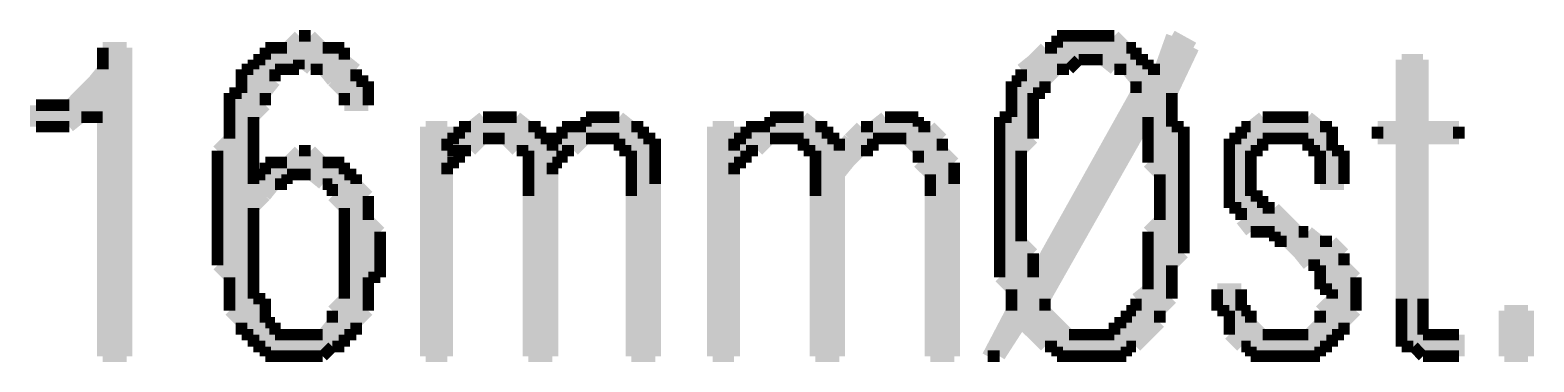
# Model space of a CAD drawing. Header units: millimetres. Extents: x 5 to 350, y 3 to 213.
# Drawn here: x 138.99 to 150.08, y 167.77 to 170.22 of the extents above; entities that cross this region are included whole.
import ezdxf

# ---------------------------------------------------------------- set-up
doc = ezdxf.new("R2010")
doc.units = ezdxf.units.MM
doc.layers.add('H', color=251, linetype='Continuous')
doc.layers.add('P', color=255, linetype='Continuous')

msp = doc.modelspace()

# ---------------------------------------------------------------- hatches: boundary and pattern name
at = {"layer": 'H', "linetype": 'Continuous'}
for points in [[(141.305, 169.668), (141.305, 169.757), (141.146, 169.933), (141.058, 169.933), (140.97, 170.004), (140.723, 170.004), (140.723, 170.092), (140.882, 170.092), (140.97, 170.18), (141.058, 170.18), (141.146, 170.092), (141.305, 170.092), (141.305, 170.004), (141.393, 169.933), (141.393, 169.845), (141.482, 169.845), (141.482, 169.668), (141.305, 169.668)], [(146.05, 167.816), (146.226, 168.152), (146.226, 168.31), (146.385, 168.398), (147.144, 169.757), (147.144, 169.845), (147.073, 169.933), (147.32, 169.933), (147.408, 170.18), (147.567, 170.092), (147.408, 169.757), (147.408, 169.58), (147.232, 169.58), (146.473, 168.24), (146.473, 168.152), (146.562, 168.063), (146.297, 168.063), (146.138, 167.816), (146.05, 167.816)], [(146.226, 168.31), (146.138, 168.398), (146.138, 169.58), (146.226, 169.58), (146.226, 169.845), (146.297, 169.845), (146.297, 169.933), (146.473, 170.092), (146.562, 170.092), (146.562, 170.18), (146.985, 170.18), (147.073, 170.092), (147.144, 170.092), (147.144, 170.004), (146.72, 170.004), (146.65, 169.933), (146.562, 169.933), (146.473, 169.845), (146.473, 169.757), (146.385, 169.757), (146.385, 169.422), (146.297, 169.333), (146.297, 168.663), (146.385, 168.575), (146.385, 168.398), (146.226, 168.31)], [(139.524, 167.816), (139.524, 169.58), (139.03, 169.668), (139.277, 169.668), (139.524, 169.933), (139.524, 170.092), (139.7, 170.092), (139.7, 167.816), (139.524, 167.816)], [(140.723, 167.816), (140.723, 167.887), (140.635, 167.887), (140.635, 167.975), (140.547, 167.975), (140.547, 168.063), (140.458, 168.152), (140.458, 168.398), (140.37, 168.487), (140.37, 169.333), (140.458, 169.422), (140.458, 169.757), (140.547, 169.757), (140.547, 169.933), (140.635, 169.933), (140.635, 170.004), (140.97, 170.004), (140.97, 169.933), (140.794, 169.933), (140.794, 169.845), (140.723, 169.757), (140.723, 169.668), (140.635, 169.58), (140.635, 169.086), (140.794, 169.086), (140.635, 168.91), (140.635, 168.24), (140.723, 168.24), (140.723, 168.063), (140.794, 168.063), (140.794, 167.975), (141.305, 167.975), (141.305, 167.887), (141.217, 167.887), (141.146, 167.816), (140.723, 167.816)], [(146.985, 169.933), (146.897, 170.004), (147.232, 170.004), (147.232, 169.933), (146.985, 169.933)], [(149.102, 167.887), (149.102, 169.422), (148.925, 169.422), (148.925, 169.51), (149.102, 169.51), (149.102, 170.004), (149.26, 170.004), (149.26, 169.51), (149.525, 169.51), (149.525, 169.422), (149.26, 169.422), (149.26, 167.975), (149.437, 167.975), (149.102, 167.887)], [(139.03, 169.51), (139.03, 169.668), (139.524, 169.58), (139.365, 169.58), (139.277, 169.51), (139.03, 169.51)], [(141.905, 167.816), (141.905, 169.51), (142.064, 169.51), (142.064, 169.333), (142.152, 169.333), (142.152, 169.245), (142.064, 169.245), (142.064, 167.816), (141.905, 167.816)], [(142.064, 169.333), (142.064, 169.422), (142.152, 169.422), (142.152, 169.51), (142.24, 169.51), (142.328, 169.58), (142.575, 169.58), (142.663, 169.51), (142.752, 169.51), (142.752, 169.422), (142.328, 169.422), (142.24, 169.333), (142.064, 169.333)], [(143.422, 167.816), (143.422, 169.333), (143.334, 169.333), (143.334, 169.422), (142.91, 169.422), (142.91, 169.51), (143.087, 169.51), (143.087, 169.58), (143.334, 169.58), (143.422, 169.51), (143.51, 169.51), (143.51, 169.422), (143.598, 169.422), (143.598, 167.816), (143.422, 167.816)], [(144.022, 167.816), (144.022, 169.51), (144.18, 169.51), (144.18, 169.333), (144.268, 169.333), (144.268, 169.245), (144.18, 169.245), (144.18, 167.816), (144.022, 167.816)], [(144.18, 169.333), (144.18, 169.422), (144.268, 169.422), (144.268, 169.51), (144.445, 169.51), (144.445, 169.58), (144.692, 169.58), (144.78, 169.51), (144.868, 169.51), (144.868, 169.422), (144.445, 169.422), (144.357, 169.333), (144.18, 169.333)], [(145.627, 167.816), (145.627, 169.157), (145.538, 169.245), (145.538, 169.333), (145.45, 169.422), (145.027, 169.422), (145.115, 169.51), (145.203, 169.51), (145.292, 169.58), (145.538, 169.58), (145.538, 169.51), (145.627, 169.51), (145.715, 169.422), (145.715, 169.333), (145.803, 169.245), (145.803, 167.816), (145.627, 167.816)], [(146.562, 167.816), (146.562, 167.887), (146.473, 167.887), (146.385, 167.975), (146.985, 167.975), (146.985, 168.063), (147.073, 168.063), (147.073, 168.152), (147.144, 168.152), (147.144, 168.24), (147.232, 168.31), (147.232, 168.734), (147.32, 168.822), (147.32, 169.157), (147.232, 169.245), (147.232, 169.58), (147.408, 169.58), (147.408, 169.51), (147.496, 169.51), (147.496, 168.575), (147.408, 168.487), (147.408, 168.24), (147.32, 168.152), (147.32, 168.063), (147.144, 167.887), (147.073, 167.887), (147.073, 167.816), (146.562, 167.816)], [(148.502, 169.086), (148.502, 169.333), (148.414, 169.333), (148.414, 169.422), (147.92, 169.422), (147.92, 169.51), (147.99, 169.51), (148.078, 169.58), (148.414, 169.58), (148.502, 169.51), (148.59, 169.51), (148.59, 169.333), (148.678, 169.333), (148.678, 169.086), (148.502, 169.086)], [(142.663, 167.816), (142.663, 169.333), (142.575, 169.333), (142.487, 169.422), (142.84, 169.422), (142.84, 169.333), (142.91, 169.333), (142.91, 169.245), (142.84, 169.245), (142.84, 167.816), (142.663, 167.816)], [(142.84, 169.333), (142.84, 169.422), (143.087, 169.422), (142.998, 169.333), (142.84, 169.333)], [(144.78, 167.816), (144.78, 169.333), (144.692, 169.333), (144.692, 169.422), (144.956, 169.422), (144.956, 169.333), (145.115, 169.333), (144.956, 169.157), (144.956, 167.816), (144.78, 167.816)], [(144.956, 169.333), (145.027, 169.422), (145.203, 169.422), (145.203, 169.333), (144.956, 169.333)], [(148.414, 167.975), (148.502, 168.063), (148.502, 168.152), (148.59, 168.24), (148.59, 168.31), (148.502, 168.31), (148.502, 168.487), (148.414, 168.487), (148.255, 168.663), (148.167, 168.663), (148.167, 168.734), (147.99, 168.734), (147.92, 168.822), (147.92, 168.91), (147.832, 168.91), (147.832, 169.422), (148.078, 169.422), (148.078, 169.333), (147.99, 169.333), (147.99, 168.998), (148.078, 168.998), (148.078, 168.91), (148.167, 168.91), (148.343, 168.734), (148.414, 168.734), (148.502, 168.663), (148.59, 168.663), (148.678, 168.575), (148.678, 168.487), (148.766, 168.398), (148.766, 168.152), (148.678, 168.063), (148.678, 167.975), (148.414, 167.975)], [(141.146, 167.975), (141.217, 168.063), (141.217, 168.152), (141.305, 168.24), (141.305, 168.91), (141.217, 168.998), (141.217, 169.086), (141.146, 169.086), (141.058, 169.157), (140.723, 169.157), (140.723, 169.245), (140.882, 169.245), (140.97, 169.333), (141.058, 169.333), (141.146, 169.245), (141.305, 169.245), (141.305, 169.157), (141.393, 169.157), (141.393, 169.086), (141.482, 168.998), (141.482, 168.822), (141.57, 168.734), (141.57, 168.398), (141.482, 168.398), (141.482, 168.152), (141.393, 168.063), (141.393, 167.975), (141.146, 167.975)], [(140.635, 169.086), (140.635, 169.157), (140.882, 169.157), (140.882, 169.086), (140.635, 169.086)], [(147.99, 167.816), (147.99, 167.887), (147.92, 167.887), (147.832, 167.975), (147.832, 168.152), (147.743, 168.152), (147.743, 168.31), (147.92, 168.31), (147.92, 168.152), (147.99, 168.152), (147.99, 168.063), (148.078, 167.975), (148.59, 167.975), (148.59, 167.887), (148.502, 167.887), (148.502, 167.816), (147.99, 167.816)], [(149.86, 167.816), (149.86, 168.152), (150.036, 168.152), (150.036, 167.816), (149.86, 167.816)], [(146.385, 167.975), (146.297, 168.063), (146.562, 168.063), (146.65, 167.975), (146.385, 167.975)], [(149.26, 167.816), (149.19, 167.887), (149.102, 167.887), (149.437, 167.975), (149.525, 167.975), (149.525, 167.816), (149.26, 167.816)]]:
    msp.add_hatch(color=256, dxfattribs=at).paths.add_polyline_path(points)

# ---------------------------------------------------------------- linework, layer by layer
at = {"layer": 'P', "const_width": 0.085}
for points in [[(140.97, 170.18), (140.882, 170.092)], [(141.058, 170.18), (140.97, 170.18)], [(141.146, 170.092), (141.058, 170.18)], [(146.65, 170.18), (146.562, 170.18)], [(146.562, 170.18), (146.562, 170.092)], [(146.72, 170.18), (146.65, 170.18)], [(146.808, 170.18), (146.72, 170.18)], [(146.897, 170.18), (146.808, 170.18)], [(146.985, 170.18), (146.897, 170.18)], [(146.897, 170.18), (146.897, 170.18)], [(147.073, 170.092), (146.985, 170.18)], [(147.408, 170.18), (147.32, 169.933)], [(147.567, 170.092), (147.408, 170.18)], [(139.7, 170.092), (139.524, 170.092)], [(139.524, 170.092), (139.524, 170.004)], [(139.524, 170.004), (139.524, 169.933)], [(139.7, 167.816), (139.7, 170.092)], [(140.635, 170.004), (140.635, 169.933)], [(140.97, 170.004), (140.635, 170.004)], [(140.723, 170.004), (140.635, 170.004)], [(140.635, 170.004), (140.97, 170.004)], [(140.794, 170.092), (140.723, 170.092)], [(140.723, 170.092), (140.723, 170.004)], [(140.882, 170.092), (140.794, 170.092)], [(140.97, 169.933), (140.97, 170.004)], [(140.97, 170.004), (141.058, 169.933)], [(141.217, 170.092), (141.146, 170.092)], [(141.305, 170.092), (141.217, 170.092)], [(141.305, 170.004), (141.305, 170.092)], [(141.393, 169.933), (141.305, 170.004)], [(146.385, 170.004), (146.297, 169.933)], [(146.473, 170.092), (146.385, 170.004)], [(146.562, 170.092), (146.473, 170.092)], [(146.65, 169.933), (146.72, 170.004)], [(146.72, 170.004), (146.808, 170.004)], [(147.232, 170.004), (146.808, 170.004)], [(146.808, 170.004), (146.897, 170.004)], [(146.808, 170.004), (147.232, 170.004)], [(146.897, 170.004), (146.985, 169.933)], [(147.144, 170.092), (147.073, 170.092)], [(147.144, 170.004), (147.144, 170.092)], [(147.232, 170.004), (147.144, 170.004)], [(147.232, 169.933), (147.232, 170.004)], [(147.408, 169.757), (147.567, 170.092)], [(149.26, 170.004), (149.102, 170.004)], [(149.102, 170.004), (149.102, 169.51)], [(149.26, 169.51), (149.26, 170.004)], [(139.524, 169.933), (139.453, 169.845)], [(140.635, 169.933), (140.547, 169.933)], [(140.547, 169.933), (140.547, 169.845)], [(140.794, 169.845), (140.794, 169.933)], [(140.794, 169.933), (140.882, 169.933)], [(140.882, 169.933), (140.97, 169.933)], [(141.058, 169.933), (141.146, 169.933)], [(141.146, 169.933), (141.217, 169.845)], [(141.393, 169.845), (141.393, 169.933)], [(146.297, 169.933), (146.297, 169.845)], [(146.473, 169.845), (146.562, 169.933)], [(146.562, 169.933), (146.65, 169.933)], [(146.985, 169.933), (147.073, 169.933)], [(147.073, 169.933), (147.32, 169.933)], [(147.32, 169.933), (147.073, 169.933)], [(147.073, 169.933), (147.144, 169.845)], [(147.32, 169.933), (147.232, 169.933)], [(139.453, 169.845), (139.365, 169.757)], [(140.547, 169.845), (140.547, 169.757)], [(140.723, 169.757), (140.794, 169.845)], [(141.217, 169.845), (141.305, 169.757)], [(141.482, 169.845), (141.393, 169.845)], [(141.482, 169.757), (141.482, 169.845)], [(146.297, 169.845), (146.226, 169.845)], [(146.226, 169.845), (146.226, 169.757)], [(146.473, 169.757), (146.473, 169.845)], [(147.144, 169.845), (147.144, 169.757)], [(139.03, 169.668), (139.03, 169.51)], [(139.524, 169.58), (139.03, 169.668)], [(139.1, 169.668), (139.03, 169.668)], [(139.03, 169.668), (139.524, 169.58)], [(139.188, 169.668), (139.1, 169.668)], [(139.277, 169.668), (139.188, 169.668)], [(139.365, 169.757), (139.277, 169.668)], [(140.547, 169.757), (140.458, 169.757)], [(140.458, 169.757), (140.458, 169.668)], [(140.458, 169.668), (140.458, 169.58)], [(140.635, 169.58), (140.723, 169.668)], [(140.723, 169.668), (140.723, 169.757)], [(141.305, 169.757), (141.305, 169.668)], [(141.305, 169.668), (141.482, 169.668)], [(141.482, 169.668), (141.482, 169.757)], [(146.226, 169.757), (146.226, 169.668)], [(146.226, 169.668), (146.226, 169.58)], [(147.144, 169.757), (146.385, 168.398)], [(146.385, 169.668), (146.385, 169.757)], [(146.385, 169.757), (146.473, 169.757)], [(146.385, 169.58), (146.385, 169.668)], [(147.408, 169.668), (147.408, 169.757)], [(147.408, 169.58), (147.408, 169.668)], [(139.277, 169.51), (139.365, 169.58)], [(139.365, 169.58), (139.453, 169.58)], [(139.453, 169.58), (139.524, 169.58)], [(139.524, 169.58), (139.524, 167.816)], [(140.458, 169.58), (140.458, 169.51)], [(140.635, 169.51), (140.635, 169.58)], [(142.328, 169.58), (142.24, 169.51)], [(142.416, 169.58), (142.328, 169.58)], [(142.487, 169.58), (142.416, 169.58)], [(142.575, 169.58), (142.487, 169.58)], [(142.487, 169.58), (142.487, 169.58)], [(142.663, 169.51), (142.575, 169.58)], [(143.175, 169.58), (143.087, 169.58)], [(143.087, 169.58), (143.087, 169.51)], [(143.263, 169.58), (143.175, 169.58)], [(143.334, 169.58), (143.263, 169.58)], [(143.422, 169.51), (143.334, 169.58)], [(143.334, 169.58), (143.334, 169.58)], [(144.533, 169.58), (144.445, 169.58)], [(144.445, 169.58), (144.445, 169.51)], [(144.604, 169.58), (144.533, 169.58)], [(144.692, 169.58), (144.604, 169.58)], [(144.78, 169.51), (144.692, 169.58)], [(144.692, 169.58), (144.692, 169.58)], [(145.292, 169.58), (145.203, 169.51)], [(145.38, 169.58), (145.292, 169.58)], [(145.45, 169.58), (145.38, 169.58)], [(145.538, 169.58), (145.45, 169.58)], [(145.538, 169.51), (145.538, 169.58)], [(146.226, 169.58), (146.138, 169.58)], [(146.138, 169.58), (146.138, 169.51)], [(146.385, 169.51), (146.385, 169.58)], [(146.473, 168.24), (147.232, 169.58)], [(147.408, 169.58), (147.232, 169.58)], [(147.232, 169.58), (147.232, 169.51)], [(147.232, 169.58), (147.408, 169.58)], [(147.408, 169.51), (147.408, 169.58)], [(148.078, 169.58), (147.99, 169.51)], [(148.167, 169.58), (148.078, 169.58)], [(148.255, 169.58), (148.167, 169.58)], [(148.343, 169.58), (148.255, 169.58)], [(148.255, 169.58), (148.255, 169.58)], [(148.414, 169.58), (148.343, 169.58)], [(148.502, 169.51), (148.414, 169.58)], [(139.03, 169.51), (139.1, 169.51)], [(139.1, 169.51), (139.188, 169.51)], [(139.188, 169.51), (139.277, 169.51)], [(140.458, 169.51), (140.458, 169.422)], [(140.635, 169.422), (140.635, 169.51)], [(142.064, 169.51), (141.905, 169.51)], [(141.905, 169.51), (141.905, 167.816)], [(142.064, 169.333), (142.064, 169.51)], [(142.24, 169.51), (142.152, 169.51)], [(142.152, 169.51), (142.152, 169.422)], [(142.752, 169.51), (142.663, 169.51)], [(142.752, 169.422), (142.752, 169.51)], [(142.998, 169.51), (142.91, 169.51)], [(142.91, 169.51), (142.91, 169.422)], [(143.087, 169.51), (142.998, 169.51)], [(143.51, 169.51), (143.422, 169.51)], [(143.51, 169.422), (143.51, 169.51)], [(144.18, 169.51), (144.022, 169.51)], [(144.022, 169.51), (144.022, 167.816)], [(144.18, 169.333), (144.18, 169.51)], [(144.357, 169.51), (144.268, 169.51)], [(144.268, 169.51), (144.268, 169.422)], [(144.445, 169.51), (144.357, 169.51)], [(144.868, 169.51), (144.78, 169.51)], [(144.868, 169.422), (144.868, 169.51)], [(145.115, 169.51), (145.027, 169.422)], [(145.203, 169.51), (145.115, 169.51)], [(145.627, 169.51), (145.538, 169.51)], [(145.715, 169.422), (145.627, 169.51)], [(146.138, 169.51), (146.138, 169.422)], [(146.385, 169.422), (146.385, 169.51)], [(147.232, 169.51), (147.232, 169.422)], [(147.496, 169.51), (147.408, 169.51)], [(147.496, 169.422), (147.496, 169.51)], [(147.99, 169.51), (147.92, 169.51)], [(147.92, 169.51), (147.92, 169.422)], [(148.59, 169.51), (148.502, 169.51)], [(148.59, 169.422), (148.59, 169.51)], [(149.102, 169.51), (148.925, 169.51)], [(148.925, 169.51), (148.925, 169.422)], [(149.525, 169.51), (149.26, 169.51)], [(149.525, 169.422), (149.525, 169.51)], [(140.458, 169.422), (140.37, 169.333)], [(140.37, 169.333), (140.37, 169.245)], [(140.635, 169.333), (140.635, 169.422)], [(140.635, 169.245), (140.635, 169.333)], [(140.97, 169.333), (140.882, 169.245)], [(141.058, 169.333), (140.97, 169.333)], [(141.146, 169.245), (141.058, 169.333)], [(142.152, 169.422), (142.064, 169.422)], [(142.064, 169.422), (142.064, 169.333)], [(142.152, 169.333), (142.064, 169.333)], [(142.064, 169.333), (142.152, 169.333)], [(142.152, 169.245), (142.152, 169.333)], [(142.152, 169.333), (142.24, 169.333)], [(142.24, 169.333), (142.328, 169.422)], [(142.328, 169.422), (142.416, 169.422)], [(142.752, 169.422), (142.416, 169.422)], [(142.416, 169.422), (142.487, 169.422)], [(142.416, 169.422), (142.752, 169.422)], [(142.487, 169.422), (142.575, 169.333)], [(142.575, 169.333), (142.663, 169.333)], [(142.663, 169.333), (142.663, 169.245)], [(142.84, 169.422), (142.752, 169.422)], [(142.84, 169.333), (142.84, 169.422)], [(142.91, 169.422), (142.84, 169.422)], [(142.84, 169.422), (142.84, 169.333)], [(142.998, 169.333), (142.84, 169.333)], [(142.84, 169.333), (142.998, 169.333)], [(143.175, 169.422), (142.91, 169.422)], [(142.91, 169.422), (143.175, 169.422)], [(142.91, 169.245), (142.91, 169.333)], [(142.91, 169.333), (142.998, 169.333)], [(142.998, 169.333), (143.087, 169.422)], [(143.087, 169.422), (143.175, 169.422)], [(143.175, 169.422), (143.175, 169.422)], [(143.175, 169.422), (143.263, 169.422)], [(143.263, 169.422), (143.334, 169.422)], [(143.334, 169.422), (143.334, 169.333)], [(143.334, 169.333), (143.422, 169.333)], [(143.422, 169.333), (143.422, 169.245)], [(143.598, 169.422), (143.51, 169.422)], [(143.598, 169.333), (143.598, 169.422)], [(143.598, 169.245), (143.598, 169.333)], [(144.268, 169.422), (144.18, 169.422)], [(144.18, 169.422), (144.18, 169.333)], [(144.357, 169.333), (144.18, 169.333)], [(144.18, 169.333), (144.357, 169.333)], [(144.268, 169.245), (144.268, 169.333)], [(144.268, 169.333), (144.357, 169.333)], [(144.357, 169.333), (144.445, 169.422)], [(144.445, 169.422), (144.533, 169.422)], [(144.868, 169.422), (144.533, 169.422)], [(144.533, 169.422), (144.604, 169.422)], [(144.533, 169.422), (144.868, 169.422)], [(144.604, 169.422), (144.692, 169.422)], [(144.692, 169.422), (144.692, 169.333)], [(144.692, 169.333), (144.78, 169.333)], [(144.78, 169.333), (144.78, 169.245)], [(144.956, 169.422), (144.868, 169.422)], [(144.956, 169.333), (144.956, 169.422)], [(145.027, 169.422), (144.956, 169.333)], [(145.115, 169.333), (144.956, 169.333)], [(144.956, 169.333), (145.115, 169.333)], [(145.38, 169.422), (145.027, 169.422)], [(145.027, 169.422), (145.38, 169.422)], [(145.027, 169.245), (145.115, 169.333)], [(145.115, 169.333), (145.203, 169.333)], [(145.203, 169.333), (145.203, 169.422)], [(145.203, 169.422), (145.292, 169.422)], [(145.292, 169.422), (145.38, 169.422)], [(145.38, 169.422), (145.45, 169.422)], [(145.45, 169.422), (145.538, 169.333)], [(145.538, 169.333), (145.538, 169.245)], [(145.715, 169.333), (145.715, 169.422)], [(145.803, 169.245), (145.715, 169.333)], [(146.138, 169.422), (146.138, 169.333)], [(146.138, 169.333), (146.138, 169.245)], [(146.297, 169.333), (146.385, 169.422)], [(146.297, 169.245), (146.297, 169.333)], [(147.232, 169.422), (147.232, 169.333)], [(147.232, 169.333), (147.232, 169.245)], [(147.496, 169.333), (147.496, 169.422)], [(147.496, 169.245), (147.496, 169.333)], [(147.92, 169.422), (147.832, 169.422)], [(147.832, 169.422), (147.832, 169.333)], [(147.832, 169.333), (147.832, 169.245)], [(148.255, 169.422), (147.92, 169.422)], [(147.92, 169.422), (148.255, 169.422)], [(147.99, 169.245), (147.99, 169.333)], [(147.99, 169.333), (148.078, 169.333)], [(148.078, 169.333), (148.078, 169.422)], [(148.078, 169.422), (148.167, 169.422)], [(148.167, 169.422), (148.255, 169.422)], [(148.255, 169.422), (148.343, 169.422)], [(148.343, 169.422), (148.414, 169.422)], [(148.414, 169.422), (148.414, 169.333)], [(148.414, 169.333), (148.502, 169.333)], [(148.502, 169.333), (148.502, 169.245)], [(148.59, 169.333), (148.59, 169.422)], [(148.678, 169.333), (148.59, 169.333)], [(148.678, 169.245), (148.678, 169.333)], [(148.925, 169.422), (149.102, 169.422)], [(149.102, 169.422), (149.102, 168.24)], [(149.26, 168.24), (149.26, 169.422)], [(149.26, 169.422), (149.525, 169.422)], [(140.37, 169.245), (140.37, 169.157)], [(140.635, 169.157), (140.635, 169.245)], [(140.794, 169.245), (140.723, 169.245)], [(140.723, 169.245), (140.723, 169.157)], [(140.882, 169.245), (140.794, 169.245)], [(141.217, 169.245), (141.146, 169.245)], [(141.305, 169.245), (141.217, 169.245)], [(141.305, 169.157), (141.305, 169.245)], [(142.064, 169.157), (142.064, 169.245)], [(142.064, 169.245), (142.152, 169.245)], [(142.663, 169.245), (142.663, 169.157)], [(142.84, 169.157), (142.84, 169.245)], [(142.84, 169.245), (142.91, 169.245)], [(143.422, 169.245), (143.422, 169.157)], [(143.598, 169.157), (143.598, 169.245)], [(144.18, 169.157), (144.18, 169.245)], [(144.18, 169.245), (144.268, 169.245)], [(144.78, 169.245), (144.78, 169.157)], [(144.956, 169.157), (145.027, 169.245)], [(145.538, 169.245), (145.627, 169.157)], [(145.803, 169.157), (145.803, 169.245)], [(146.138, 169.245), (146.138, 169.157)], [(146.297, 169.157), (146.297, 169.245)], [(147.232, 169.245), (147.32, 169.157)], [(147.496, 169.157), (147.496, 169.245)], [(147.832, 169.245), (147.832, 169.157)], [(147.99, 169.157), (147.99, 169.245)], [(148.502, 169.245), (148.502, 169.157)], [(148.678, 169.157), (148.678, 169.245)], [(140.37, 169.157), (140.37, 169.086)], [(140.723, 169.157), (140.635, 169.157)], [(140.635, 169.157), (140.635, 169.086)], [(140.635, 169.086), (140.635, 169.157)], [(140.97, 169.157), (140.723, 169.157)], [(140.723, 169.157), (140.97, 169.157)], [(140.882, 169.086), (140.882, 169.157)], [(140.882, 169.157), (140.97, 169.157)], [(140.97, 169.157), (141.058, 169.157)], [(141.058, 169.157), (141.146, 169.086)], [(141.393, 169.157), (141.305, 169.157)], [(141.393, 169.086), (141.393, 169.157)], [(142.064, 167.816), (142.064, 169.157)], [(142.663, 169.157), (142.663, 169.086)], [(142.84, 167.816), (142.84, 169.157)], [(143.422, 169.157), (143.422, 169.086)], [(143.598, 169.086), (143.598, 169.157)], [(144.18, 167.816), (144.18, 169.157)], [(144.78, 169.157), (144.78, 169.086)], [(144.956, 167.816), (144.956, 169.157)], [(145.627, 169.157), (145.627, 169.086)], [(145.803, 169.086), (145.803, 169.157)], [(146.138, 169.157), (146.138, 169.086)], [(146.297, 169.086), (146.297, 169.157)], [(147.32, 169.157), (147.32, 169.086)], [(147.496, 169.086), (147.496, 169.157)], [(147.832, 169.157), (147.832, 169.086)], [(147.99, 169.086), (147.99, 169.157)], [(148.502, 169.157), (148.502, 169.086)], [(148.678, 169.086), (148.678, 169.157)], [(140.37, 169.086), (140.37, 168.998)], [(140.37, 168.998), (140.37, 168.91)], [(140.635, 169.086), (140.794, 169.086)], [(140.794, 169.086), (140.635, 169.086)], [(140.635, 168.91), (140.723, 168.998)], [(140.723, 168.998), (140.794, 169.086)], [(140.794, 169.086), (140.882, 169.086)], [(141.146, 169.086), (141.217, 169.086)], [(141.217, 169.086), (141.217, 168.998)], [(141.217, 168.998), (141.305, 168.91)], [(141.482, 168.998), (141.393, 169.086)], [(141.482, 168.91), (141.482, 168.998)], [(142.663, 169.086), (142.663, 168.998)], [(142.663, 168.998), (142.663, 167.816)], [(143.422, 169.086), (143.422, 168.998)], [(143.422, 168.998), (143.422, 167.816)], [(143.598, 167.816), (143.598, 169.086)], [(144.78, 169.086), (144.78, 168.998)], [(144.78, 168.998), (144.78, 167.816)], [(145.627, 169.086), (145.627, 168.998)], [(145.627, 168.998), (145.627, 167.816)], [(145.803, 167.816), (145.803, 169.086)], [(146.138, 169.086), (146.138, 168.998)], [(146.138, 168.998), (146.138, 168.91)], [(146.297, 168.998), (146.297, 169.086)], [(146.297, 168.91), (146.297, 168.998)], [(147.32, 169.086), (147.32, 168.998)], [(147.32, 168.998), (147.32, 168.91)], [(147.496, 168.998), (147.496, 169.086)], [(147.496, 168.91), (147.496, 168.998)], [(147.832, 169.086), (147.832, 168.998)], [(147.832, 168.998), (147.832, 168.91)], [(147.99, 168.998), (147.99, 169.086)], [(148.078, 168.998), (147.99, 168.998)], [(148.078, 168.91), (148.078, 168.998)], [(148.502, 169.086), (148.678, 169.086)], [(140.37, 168.91), (140.37, 168.822)], [(140.635, 168.822), (140.635, 168.91)], [(141.305, 168.91), (141.305, 168.822)], [(141.482, 168.822), (141.482, 168.91)], [(146.138, 168.91), (146.138, 168.822)], [(146.297, 168.822), (146.297, 168.91)], [(147.32, 168.91), (147.32, 168.822)], [(147.496, 168.822), (147.496, 168.91)], [(147.832, 168.91), (147.92, 168.91)], [(147.92, 168.91), (147.92, 168.822)], [(148.167, 168.91), (148.078, 168.91)], [(148.255, 168.822), (148.167, 168.91)], [(140.37, 168.822), (140.37, 168.734)], [(140.635, 168.734), (140.635, 168.822)], [(141.305, 168.822), (141.305, 168.734)], [(141.57, 168.734), (141.482, 168.822)], [(146.138, 168.822), (146.138, 168.734)], [(146.297, 168.734), (146.297, 168.822)], [(147.32, 168.822), (147.232, 168.734)], [(147.496, 168.734), (147.496, 168.822)], [(147.92, 168.822), (147.99, 168.734)], [(148.343, 168.734), (148.255, 168.822)], [(140.37, 168.734), (140.37, 168.663)], [(140.37, 168.663), (140.37, 168.575)], [(140.635, 168.663), (140.635, 168.734)], [(140.635, 168.575), (140.635, 168.663)], [(141.305, 168.734), (141.305, 168.663)], [(141.305, 168.663), (141.305, 168.575)], [(141.57, 168.663), (141.57, 168.734)], [(141.57, 168.575), (141.57, 168.663)], [(146.138, 168.734), (146.138, 168.663)], [(146.138, 168.663), (146.138, 168.575)], [(146.297, 168.663), (146.297, 168.734)], [(146.385, 168.575), (146.297, 168.663)], [(147.232, 168.734), (147.232, 168.663)], [(147.232, 168.663), (147.232, 168.575)], [(147.496, 168.663), (147.496, 168.734)], [(147.496, 168.575), (147.496, 168.663)], [(147.99, 168.734), (148.078, 168.734)], [(148.078, 168.734), (148.167, 168.734)], [(148.167, 168.734), (148.167, 168.663)], [(148.167, 168.663), (148.255, 168.663)], [(148.255, 168.663), (148.343, 168.575)], [(148.414, 168.734), (148.343, 168.734)], [(148.502, 168.663), (148.414, 168.734)], [(148.59, 168.663), (148.502, 168.663)], [(148.678, 168.575), (148.59, 168.663)], [(140.37, 168.575), (140.37, 168.487)], [(140.635, 168.487), (140.635, 168.575)], [(141.305, 168.575), (141.305, 168.487)], [(141.57, 168.487), (141.57, 168.575)], [(146.138, 168.575), (146.138, 168.487)], [(146.385, 168.487), (146.385, 168.575)], [(147.232, 168.575), (147.232, 168.487)], [(147.408, 168.487), (147.496, 168.575)], [(148.343, 168.575), (148.414, 168.487)], [(148.678, 168.487), (148.678, 168.575)], [(140.37, 168.487), (140.458, 168.398)], [(140.635, 168.398), (140.635, 168.487)], [(141.305, 168.487), (141.305, 168.398)], [(141.57, 168.398), (141.57, 168.487)], [(146.138, 168.487), (146.138, 168.398)], [(146.385, 168.398), (146.385, 168.487)], [(147.232, 168.487), (147.232, 168.398)], [(147.408, 168.398), (147.408, 168.487)], [(148.414, 168.487), (148.502, 168.487)], [(148.502, 168.487), (148.502, 168.398)], [(148.766, 168.398), (148.678, 168.487)], [(140.458, 168.398), (140.458, 168.31)], [(140.635, 168.31), (140.635, 168.398)], [(141.305, 168.398), (141.305, 168.31)], [(141.482, 168.31), (141.482, 168.398)], [(141.482, 168.398), (141.57, 168.398)], [(146.138, 168.398), (146.226, 168.31)], [(146.385, 168.398), (146.226, 168.31)], [(146.226, 168.31), (146.385, 168.398)], [(147.232, 168.398), (147.232, 168.31)], [(147.408, 168.31), (147.408, 168.398)], [(148.502, 168.398), (148.502, 168.31)], [(148.766, 168.31), (148.766, 168.398)], [(140.458, 168.31), (140.458, 168.24)], [(140.458, 168.24), (140.458, 168.152)], [(140.635, 168.24), (140.635, 168.31)], [(140.723, 168.24), (140.635, 168.24)], [(140.723, 168.152), (140.723, 168.24)], [(141.305, 168.24), (141.217, 168.152)], [(141.305, 168.31), (141.305, 168.24)], [(141.482, 168.24), (141.482, 168.31)], [(141.482, 168.152), (141.482, 168.24)], [(146.226, 168.31), (146.226, 168.24)], [(146.226, 168.24), (146.226, 168.152)], [(146.473, 168.152), (146.473, 168.24)], [(147.232, 168.31), (147.144, 168.24)], [(147.144, 168.24), (147.144, 168.152)], [(147.32, 168.152), (147.408, 168.24)], [(147.408, 168.24), (147.408, 168.31)], [(147.92, 168.31), (147.743, 168.31)], [(147.743, 168.31), (147.743, 168.24)], [(147.743, 168.24), (147.743, 168.152)], [(147.92, 168.24), (147.92, 168.31)], [(147.92, 168.152), (147.92, 168.24)], [(148.502, 168.31), (148.59, 168.31)], [(148.59, 168.24), (148.502, 168.152)], [(148.59, 168.31), (148.59, 168.24)], [(148.766, 168.24), (148.766, 168.31)], [(148.766, 168.152), (148.766, 168.24)], [(149.102, 168.24), (149.102, 168.152)], [(149.26, 168.152), (149.26, 168.24)], [(140.458, 168.152), (140.547, 168.063)], [(140.723, 168.063), (140.723, 168.152)], [(141.217, 168.152), (141.217, 168.063)], [(141.393, 168.063), (141.482, 168.152)], [(146.226, 168.152), (146.05, 167.816)], [(146.562, 168.063), (146.473, 168.152)], [(147.144, 168.152), (147.073, 168.152)], [(147.073, 168.152), (147.073, 168.063)], [(147.32, 168.063), (147.32, 168.152)], [(147.743, 168.152), (147.832, 168.152)], [(147.832, 168.152), (147.832, 168.063)], [(147.99, 168.152), (147.92, 168.152)], [(147.99, 168.063), (147.99, 168.152)], [(148.502, 168.152), (148.502, 168.063)], [(148.678, 168.063), (148.766, 168.152)], [(149.102, 168.152), (149.102, 168.063)], [(149.26, 168.063), (149.26, 168.152)], [(149.86, 167.816), (149.86, 168.152)], [(149.86, 168.152), (150.036, 168.152)], [(150.036, 168.152), (150.036, 167.816)], [(140.547, 168.063), (140.547, 167.975)], [(140.794, 168.063), (140.723, 168.063)], [(140.794, 167.975), (140.794, 168.063)], [(141.217, 168.063), (141.146, 167.975)], [(141.393, 167.975), (141.393, 168.063)], [(146.138, 167.816), (146.297, 168.063)], [(146.562, 168.063), (146.297, 168.063)], [(146.297, 168.063), (146.385, 167.975)], [(146.297, 168.063), (146.562, 168.063)], [(146.65, 167.975), (146.562, 168.063)], [(147.073, 168.063), (146.985, 168.063)], [(146.985, 168.063), (146.985, 167.975)], [(147.232, 167.975), (147.32, 168.063)], [(147.832, 168.063), (147.832, 167.975)], [(148.078, 167.975), (147.99, 168.063)], [(148.502, 168.063), (148.414, 167.975)], [(148.678, 167.975), (148.678, 168.063)], [(149.102, 168.063), (149.102, 167.975)], [(149.26, 167.975), (149.26, 168.063)], [(140.547, 167.975), (140.635, 167.975)], [(140.635, 167.975), (140.635, 167.887)], [(140.635, 167.887), (140.723, 167.887)], [(140.723, 167.887), (140.723, 167.816)], [(140.882, 167.975), (140.794, 167.975)], [(140.97, 167.975), (140.882, 167.975)], [(141.058, 167.975), (140.97, 167.975)], [(140.97, 167.975), (141.305, 167.975)], [(141.305, 167.975), (140.97, 167.975)], [(141.146, 167.975), (141.058, 167.975)], [(141.146, 167.816), (141.217, 167.887)], [(141.217, 167.887), (141.305, 167.887)], [(141.305, 167.975), (141.393, 167.975)], [(141.305, 167.887), (141.305, 167.975)], [(146.385, 167.975), (146.808, 167.975)], [(146.808, 167.975), (146.385, 167.975)], [(146.385, 167.975), (146.473, 167.887)], [(146.473, 167.887), (146.562, 167.887)], [(146.562, 167.887), (146.562, 167.816)], [(146.72, 167.975), (146.65, 167.975)], [(146.808, 167.975), (146.72, 167.975)], [(146.897, 167.975), (146.808, 167.975)], [(146.985, 167.975), (146.897, 167.975)], [(147.073, 167.816), (147.073, 167.887)], [(147.073, 167.887), (147.144, 167.887)], [(147.144, 167.887), (147.232, 167.975)], [(147.832, 167.975), (147.92, 167.887)], [(147.92, 167.887), (147.99, 167.887)], [(147.99, 167.887), (147.99, 167.816)], [(148.167, 167.975), (148.078, 167.975)], [(148.255, 167.975), (148.167, 167.975)], [(148.59, 167.975), (148.255, 167.975)], [(148.343, 167.975), (148.255, 167.975)], [(148.255, 167.975), (148.59, 167.975)], [(148.414, 167.975), (148.343, 167.975)], [(148.502, 167.816), (148.502, 167.887)], [(148.502, 167.887), (148.59, 167.887)], [(148.59, 167.887), (148.59, 167.975)], [(148.59, 167.975), (148.678, 167.975)], [(149.437, 167.975), (149.102, 167.887)], [(149.102, 167.975), (149.102, 167.887)], [(149.102, 167.887), (149.437, 167.975)], [(149.102, 167.887), (149.19, 167.887)], [(149.19, 167.887), (149.26, 167.816)], [(149.348, 167.975), (149.26, 167.975)], [(149.437, 167.975), (149.348, 167.975)], [(149.525, 167.975), (149.437, 167.975)], [(149.525, 167.816), (149.525, 167.975)], [(139.524, 167.816), (139.7, 167.816)], [(140.723, 167.816), (140.794, 167.816)], [(140.794, 167.816), (140.882, 167.816)], [(140.882, 167.816), (140.97, 167.816)], [(140.97, 167.816), (141.058, 167.816)], [(141.058, 167.816), (141.146, 167.816)], [(141.905, 167.816), (142.064, 167.816)], [(142.663, 167.816), (142.84, 167.816)], [(143.422, 167.816), (143.598, 167.816)], [(144.022, 167.816), (144.18, 167.816)], [(144.78, 167.816), (144.956, 167.816)], [(145.627, 167.816), (145.803, 167.816)], [(146.05, 167.816), (146.138, 167.816)], [(146.562, 167.816), (146.65, 167.816)], [(146.65, 167.816), (146.72, 167.816)], [(146.72, 167.816), (146.808, 167.816)], [(146.808, 167.816), (146.897, 167.816)], [(146.897, 167.816), (146.985, 167.816)], [(146.985, 167.816), (147.073, 167.816)], [(147.99, 167.816), (148.078, 167.816)], [(148.078, 167.816), (148.167, 167.816)], [(148.167, 167.816), (148.255, 167.816)], [(148.255, 167.816), (148.343, 167.816)], [(148.343, 167.816), (148.414, 167.816)], [(148.414, 167.816), (148.502, 167.816)], [(149.26, 167.816), (149.348, 167.816)], [(149.348, 167.816), (149.437, 167.816)], [(149.437, 167.816), (149.525, 167.816)], [(150.036, 167.816), (149.86, 167.816)], [(149.86, 167.816), (149.86, 167.816)]]:
    msp.add_lwpolyline(points, dxfattribs=at)

doc.saveas('drawing.dxf')
